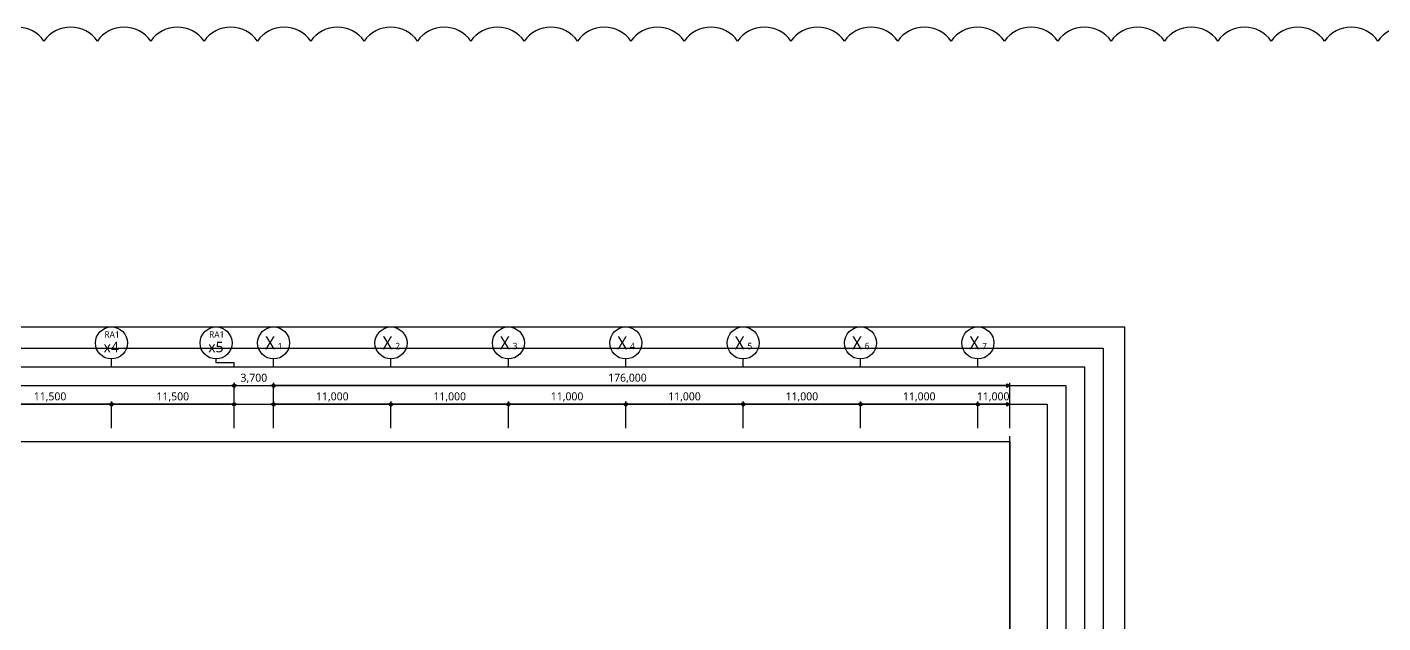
# Model space of a CAD drawing. Header units: millimetres. Extents: x 45782458 to 46215946, y 191740 to 1509539.
# Drawn here: x 45874874 to 46001920, y 1453706 to 1509539 of the extents above; entities that cross this region are included whole.
import ezdxf
from ezdxf.enums import TextEntityAlignment as Align

# ---------------------------------------------------------------- set-up
doc = ezdxf.new("R2010")
doc.units = ezdxf.units.MM
doc.header["$LTSCALE"] = 1000
doc.header["$MEASUREMENT"] = 0
doc.header["$PDSIZE"] = -10
doc.layers.get('0').update_dxf_attribs({"linetype": 'CONTINUOUS'})
doc.layers.get('Defpoints').update_dxf_attribs({"color": 171, "linetype": 'CONTINUOUS'})
doc.layers.add('CHECK', color=30, linetype='CONTINUOUS', plot=False)
for name, color, linetype in [('DIM', 7, 'CONTINUOUS'), ('NDIM', 7, 'CONTINUOUS'), ('SYM', 7, 'CONTINUOUS'), ('SYM(AXIS)', 7, 'CONTINUOUS'), ('TEXT(AXIS)', 2, 'CONTINUOUS')]:
    doc.layers.add(name, color=color, linetype=linetype)
doc.styles.add('TE', font='malgun_0.ttf')
doc.styles.add('나눔바른고딕', font='NanumBarunGothic.ttf')
doc.dimstyles.new('BA', dxfattribs={"dimscale": 500, "dimtxt": 3, "dimasz": 1, "dimexe": 1, "dimexo": 5, "dimgap": 0.9, "dimtad": 1, "dimdec": 0, "dimdsep": 46, "dimlunit": 6, "dimtxsty": 'TE', "dimblk": 'DDD', "dimcen": 2.5, "dimclrd": 256, "dimclre": 256, "dimclrt": 3, "dimazin": 2, "dimtfac": 1, "dimtdec": 0, "dimtix": 1, "dimtmove": 2, "dimatfit": 3, "dimldrblk": 'DDD', "dimfxl": 1, "dimtolj": 1, "dimtzin": 0, "dimarcsym": 2})

# ---------------------------------------------------------------- blocks, each defined once
blk = doc.blocks.new('DDD')
at = {"layer": 'DIM', "color": 0}
for p, q in [((-1, 0), (1, 0)), ((0, -1), (0, 1))]:
    blk.add_line(p, q, dxfattribs=at)
for radius in [0.6, 0.3]:
    blk.add_circle((0, 0), radius, dxfattribs=at)
blk = doc.blocks.new('*D21')
at = {"layer": 'Defpoints', "color": 0, "ltscale": 0.4, "transparency": 16777216}
for p in [(45882772, 1474190), (45882772, 1470690), (45894272, 1470690)]:
    blk.add_point(p, dxfattribs=at)
at = {"layer": 'NDIM', "lineweight": -2, "ltscale": 0.4, "transparency": 16777216}
for p, q in [((45882772, 1471940), (45882772, 1474440)), ((45894022, 1474190), (45883022, 1474190)), ((45894272, 1471940), (45894272, 1474440))]:
    blk.add_line(p, q, dxfattribs=at)
at = {"layer": 'NDIM', "lineweight": -2, "ltscale": 0.4, "transparency": 16777216, "xscale": 250, "yscale": 250, "zscale": 250, "rotation": 180}
blk.add_blockref('DDD', (45882772, 1474190), dxfattribs=at)
at = {"layer": 'NDIM', "lineweight": -2, "ltscale": 0.4, "transparency": 16777216, "xscale": 250, "yscale": 250, "zscale": 250}
blk.add_blockref('DDD', (45894272, 1474190), dxfattribs=at)
at = {"layer": 'NDIM', "color": 3, "ltscale": 0.4, "transparency": 16777216, "insert": (45888522, 1474868), "char_height": 750, "attachment_point": 5, "style": 'TE'}
blk.add_mtext('\\A1;11,500', dxfattribs=at)
blk = doc.blocks.new('*D22')
at = {"layer": 'Defpoints', "color": 0, "ltscale": 0.4, "transparency": 16777216}
for p in [(45871272, 1474190), (45871272, 1470690), (45882772, 1470690)]:
    blk.add_point(p, dxfattribs=at)
at = {"layer": 'NDIM', "lineweight": -2, "ltscale": 0.4, "transparency": 16777216}
for p, q in [((45871272, 1471940), (45871272, 1474440)), ((45882522, 1474190), (45871522, 1474190)), ((45882772, 1471940), (45882772, 1474440))]:
    blk.add_line(p, q, dxfattribs=at)
at = {"layer": 'NDIM', "lineweight": -2, "ltscale": 0.4, "transparency": 16777216, "xscale": 250, "yscale": 250, "zscale": 250, "rotation": 180}
blk.add_blockref('DDD', (45871272, 1474190), dxfattribs=at)
at = {"layer": 'NDIM', "lineweight": -2, "ltscale": 0.4, "transparency": 16777216, "xscale": 250, "yscale": 250, "zscale": 250}
blk.add_blockref('DDD', (45882772, 1474190), dxfattribs=at)
at = {"layer": 'NDIM', "color": 3, "ltscale": 0.4, "transparency": 16777216, "insert": (45877022, 1474868), "char_height": 750, "attachment_point": 5, "style": 'TE'}
blk.add_mtext('\\A1;11,500', dxfattribs=at)
blk = doc.blocks.new('*D25')
at = {"layer": 'Defpoints', "color": 0, "ltscale": 0.4, "transparency": 16777216}
for p in [(45894272, 1475940), (45848272, 1470690), (45894272, 1470690)]:
    blk.add_point(p, dxfattribs=at)
at = {"layer": 'NDIM', "lineweight": -2, "ltscale": 0.4, "transparency": 16777216}
for p, q in [((45848272, 1471940), (45848272, 1476190)), ((45848522, 1475940), (45894022, 1475940)), ((45894272, 1471940), (45894272, 1476190))]:
    blk.add_line(p, q, dxfattribs=at)
at = {"layer": 'NDIM', "lineweight": -2, "ltscale": 0.4, "transparency": 16777216, "xscale": 250, "yscale": 250, "zscale": 250, "rotation": 180}
blk.add_blockref('DDD', (45848272, 1475940), dxfattribs=at)
at = {"layer": 'NDIM', "lineweight": -2, "ltscale": 0.4, "transparency": 16777216, "xscale": 250, "yscale": 250, "zscale": 250}
blk.add_blockref('DDD', (45894272, 1475940), dxfattribs=at)
at = {"layer": 'NDIM', "color": 3, "ltscale": 0.4, "transparency": 16777216, "insert": (45871272, 1476616), "char_height": 750, "attachment_point": 5, "style": 'TE'}
blk.add_mtext('\\A1;46,000', dxfattribs=at)
blk = doc.blocks.new('*D26')
at = {"layer": 'Defpoints', "color": 0, "ltscale": 0.4, "transparency": 16777216}
for p in [(45897972, 1475940), (45894272, 1470690), (45897972, 1470690)]:
    blk.add_point(p, dxfattribs=at)
at = {"layer": 'NDIM', "lineweight": -2, "ltscale": 0.4, "transparency": 16777216}
for p, q in [((45894272, 1471940), (45894272, 1476190)), ((45894522, 1475940), (45897722, 1475940)), ((45897972, 1471940), (45897972, 1476190))]:
    blk.add_line(p, q, dxfattribs=at)
at = {"layer": 'NDIM', "lineweight": -2, "ltscale": 0.4, "transparency": 16777216, "xscale": 250, "yscale": 250, "zscale": 250, "rotation": 180}
blk.add_blockref('DDD', (45894272, 1475940), dxfattribs=at)
at = {"layer": 'NDIM', "lineweight": -2, "ltscale": 0.4, "transparency": 16777216, "xscale": 250, "yscale": 250, "zscale": 250}
blk.add_blockref('DDD', (45897972, 1475940), dxfattribs=at)
at = {"layer": 'NDIM', "color": 3, "ltscale": 0.4, "transparency": 16777216, "insert": (45896122, 1476616), "char_height": 750, "attachment_point": 5, "style": 'TE'}
blk.add_mtext('\\A1;3,700', dxfattribs=at)
blk = doc.blocks.new('A$C2F20087E')
at = {"layer": 'SYM(AXIS)'}
blk.add_line((600, 0), (600, 300), dxfattribs=at)
blk.add_circle((600, 900), 600, dxfattribs=at)
blk = doc.blocks.new('*D27')
at = {"layer": 'Defpoints', "color": 0, "ltscale": 0.4, "transparency": 16777216}
for p in [(45897972, 1474190), (45897972, 1470690), (45908972, 1470690)]:
    blk.add_point(p, dxfattribs=at)
at = {"layer": 'NDIM', "lineweight": -2, "ltscale": 0.4, "transparency": 16777216}
for p, q in [((45897972, 1471940), (45897972, 1474440)), ((45908722, 1474190), (45898222, 1474190)), ((45908972, 1471940), (45908972, 1474440))]:
    blk.add_line(p, q, dxfattribs=at)
at = {"layer": 'NDIM', "lineweight": -2, "ltscale": 0.4, "transparency": 16777216, "xscale": 250, "yscale": 250, "zscale": 250, "rotation": 180}
blk.add_blockref('DDD', (45897972, 1474190), dxfattribs=at)
at = {"layer": 'NDIM', "lineweight": -2, "ltscale": 0.4, "transparency": 16777216, "xscale": 250, "yscale": 250, "zscale": 250}
blk.add_blockref('DDD', (45908972, 1474190), dxfattribs=at)
at = {"layer": 'NDIM', "color": 3, "ltscale": 0.4, "transparency": 16777216, "insert": (45903472, 1474868), "char_height": 750, "attachment_point": 5, "style": 'TE'}
blk.add_mtext('\\A1;11,000', dxfattribs=at)
blk = doc.blocks.new('*D28')
at = {"layer": 'Defpoints', "color": 0, "ltscale": 0.4, "transparency": 16777216}
for p in [(45908972, 1474190), (45908972, 1470690), (45919972, 1470690)]:
    blk.add_point(p, dxfattribs=at)
at = {"layer": 'NDIM', "lineweight": -2, "ltscale": 0.4, "transparency": 16777216}
for p, q in [((45908972, 1471940), (45908972, 1474440)), ((45919722, 1474190), (45909222, 1474190)), ((45919972, 1471940), (45919972, 1474440))]:
    blk.add_line(p, q, dxfattribs=at)
at = {"layer": 'NDIM', "lineweight": -2, "ltscale": 0.4, "transparency": 16777216, "xscale": 250, "yscale": 250, "zscale": 250, "rotation": 180}
blk.add_blockref('DDD', (45908972, 1474190), dxfattribs=at)
at = {"layer": 'NDIM', "lineweight": -2, "ltscale": 0.4, "transparency": 16777216, "xscale": 250, "yscale": 250, "zscale": 250}
blk.add_blockref('DDD', (45919972, 1474190), dxfattribs=at)
at = {"layer": 'NDIM', "color": 3, "ltscale": 0.4, "transparency": 16777216, "insert": (45914472, 1474868), "char_height": 750, "attachment_point": 5, "style": 'TE'}
blk.add_mtext('\\A1;11,000', dxfattribs=at)
blk = doc.blocks.new('*D29')
at = {"layer": 'Defpoints', "color": 0, "ltscale": 0.4, "transparency": 16777216}
for p in [(45919972, 1474190), (45919972, 1470690), (45930972, 1470690)]:
    blk.add_point(p, dxfattribs=at)
at = {"layer": 'NDIM', "lineweight": -2, "ltscale": 0.4, "transparency": 16777216}
for p, q in [((45919972, 1471940), (45919972, 1474440)), ((45930722, 1474190), (45920222, 1474190)), ((45930972, 1471940), (45930972, 1474440))]:
    blk.add_line(p, q, dxfattribs=at)
at = {"layer": 'NDIM', "lineweight": -2, "ltscale": 0.4, "transparency": 16777216, "xscale": 250, "yscale": 250, "zscale": 250, "rotation": 180}
blk.add_blockref('DDD', (45919972, 1474190), dxfattribs=at)
at = {"layer": 'NDIM', "lineweight": -2, "ltscale": 0.4, "transparency": 16777216, "xscale": 250, "yscale": 250, "zscale": 250}
blk.add_blockref('DDD', (45930972, 1474190), dxfattribs=at)
at = {"layer": 'NDIM', "color": 3, "ltscale": 0.4, "transparency": 16777216, "insert": (45925472, 1474868), "char_height": 750, "attachment_point": 5, "style": 'TE'}
blk.add_mtext('\\A1;11,000', dxfattribs=at)
blk = doc.blocks.new('*D30')
at = {"layer": 'Defpoints', "color": 0, "ltscale": 0.4, "transparency": 16777216}
for p in [(45930972, 1474190), (45930972, 1470690), (45941972, 1470690)]:
    blk.add_point(p, dxfattribs=at)
at = {"layer": 'NDIM', "lineweight": -2, "ltscale": 0.4, "transparency": 16777216}
for p, q in [((45930972, 1471940), (45930972, 1474440)), ((45941722, 1474190), (45931222, 1474190)), ((45941972, 1471940), (45941972, 1474440))]:
    blk.add_line(p, q, dxfattribs=at)
at = {"layer": 'NDIM', "lineweight": -2, "ltscale": 0.4, "transparency": 16777216, "xscale": 250, "yscale": 250, "zscale": 250, "rotation": 180}
blk.add_blockref('DDD', (45930972, 1474190), dxfattribs=at)
at = {"layer": 'NDIM', "lineweight": -2, "ltscale": 0.4, "transparency": 16777216, "xscale": 250, "yscale": 250, "zscale": 250}
blk.add_blockref('DDD', (45941972, 1474190), dxfattribs=at)
at = {"layer": 'NDIM', "color": 3, "ltscale": 0.4, "transparency": 16777216, "insert": (45936472, 1474868), "char_height": 750, "attachment_point": 5, "style": 'TE'}
blk.add_mtext('\\A1;11,000', dxfattribs=at)
blk = doc.blocks.new('*D31')
at = {"layer": 'Defpoints', "color": 0, "ltscale": 0.4, "transparency": 16777216}
for p in [(45941972, 1474190), (45941972, 1470690), (45952972, 1470690)]:
    blk.add_point(p, dxfattribs=at)
at = {"layer": 'NDIM', "lineweight": -2, "ltscale": 0.4, "transparency": 16777216}
for p, q in [((45941972, 1471940), (45941972, 1474440)), ((45952722, 1474190), (45942222, 1474190)), ((45952972, 1471940), (45952972, 1474440))]:
    blk.add_line(p, q, dxfattribs=at)
at = {"layer": 'NDIM', "lineweight": -2, "ltscale": 0.4, "transparency": 16777216, "xscale": 250, "yscale": 250, "zscale": 250, "rotation": 180}
blk.add_blockref('DDD', (45941972, 1474190), dxfattribs=at)
at = {"layer": 'NDIM', "lineweight": -2, "ltscale": 0.4, "transparency": 16777216, "xscale": 250, "yscale": 250, "zscale": 250}
blk.add_blockref('DDD', (45952972, 1474190), dxfattribs=at)
at = {"layer": 'NDIM', "color": 3, "ltscale": 0.4, "transparency": 16777216, "insert": (45947472, 1474868), "char_height": 750, "attachment_point": 5, "style": 'TE'}
blk.add_mtext('\\A1;11,000', dxfattribs=at)
blk = doc.blocks.new('*D32')
at = {"layer": 'Defpoints', "color": 0, "ltscale": 0.4, "transparency": 16777216}
for p in [(45952972, 1474190), (45952972, 1470690), (45963972, 1470690)]:
    blk.add_point(p, dxfattribs=at)
at = {"layer": 'NDIM', "lineweight": -2, "ltscale": 0.4, "transparency": 16777216}
for p, q in [((45952972, 1471940), (45952972, 1474440)), ((45963722, 1474190), (45953222, 1474190)), ((45963972, 1471940), (45963972, 1474440))]:
    blk.add_line(p, q, dxfattribs=at)
at = {"layer": 'NDIM', "lineweight": -2, "ltscale": 0.4, "transparency": 16777216, "xscale": 250, "yscale": 250, "zscale": 250, "rotation": 180}
blk.add_blockref('DDD', (45952972, 1474190), dxfattribs=at)
at = {"layer": 'NDIM', "lineweight": -2, "ltscale": 0.4, "transparency": 16777216, "xscale": 250, "yscale": 250, "zscale": 250}
blk.add_blockref('DDD', (45963972, 1474190), dxfattribs=at)
at = {"layer": 'NDIM', "color": 3, "ltscale": 0.4, "transparency": 16777216, "insert": (45958472, 1474868), "char_height": 750, "attachment_point": 5, "style": 'TE'}
blk.add_mtext('\\A1;11,000', dxfattribs=at)

msp = doc.modelspace()

# ---------------------------------------------------------------- linework, layer by layer
at = {"color": 6}
for points in [[(45966972.3, 1475940.2), (45966672.3, 1475767), (45966672.3, 1476113.4)], [(45966972.3, 1474190.2), (45966672.3, 1474017), (45966672.3, 1474363.4)]]:
    msp.add_lwpolyline(points, close=True, dxfattribs=at)
at = {"layer": 'CHECK'}
msp.add_lwpolyline([(46006455.3, 1508237.4, 0.52056705), (46001455.3, 1508237.4, 0.52056705), (45996455.3, 1508237.4, 0.52056705), (45991455.3, 1508237.4, 0.52056705), (45986455.3, 1508237.4, 0.52056705), (45981455.3, 1508237.4, 0.52056705), (45976455.3, 1508237.4, 0.52056705), (45971455.3, 1508237.4, 0.52056705), (45966455.3, 1508237.4, 0.52056705), (45961455.3, 1508237.4, 0.52056705), (45956455.3, 1508237.4, 0.52056705), (45951455.3, 1508237.4, 0.52056705), (45946455.3, 1508237.4, 0.52056705), (45941455.3, 1508237.4, 0.52056705), (45936455.3, 1508237.4, 0.52056705), (45931455.3, 1508237.4, 0.52056705), (45926455.3, 1508237.4, 0.52056705), (45921455.3, 1508237.4, 0.52056705), (45916455.3, 1508237.4, 0.52056705), (45911455.3, 1508237.4, 0.52056705), (45906455.3, 1508237.4, 0.52056705), (45901455.3, 1508237.4, 0.52056705), (45896455.3, 1508237.4, 0.52056705), (45891455.3, 1508237.4, 0.52056705), (45886455.3, 1508237.4, 0.52056705), (45881455.3, 1508237.4, 0.52056705), (45876455.3, 1508237.4, 0.52056705), (45871455.3, 1508237.4, 0.52056705)], format="xyb", dxfattribs=at)
at = {"layer": 'Defpoints'}
for points in [[(45977722.3, 1343740.2), (45801022.3, 1343740.2), (45801022.3, 1481440.2), (45977722.3, 1481440.2)], [(45975722.3, 1345740.2), (45803022.3, 1345740.2), (45803022.3, 1479440.2), (45975722.3, 1479440.2)], [(45973972.3, 1347490.2), (45804772.3, 1347490.2), (45804772.3, 1477690.2), (45973972.3, 1477690.2)], [(45972222.3, 1349240.2), (45806522.3, 1349240.2), (45806522.3, 1475940.2), (45972222.3, 1475940.2)], [(45970472.3, 1350990.2), (45808272.3, 1350990.2), (45808272.3, 1474190.2), (45970472.3, 1474190.2)], [(45966972.3, 1354490.2), (45811772.3, 1354490.2), (45811772.3, 1470690.2), (45966972.3, 1470690.2)], [(45966972.3, 1354490.2), (45824022.3, 1354490.2), (45824022.3, 1470690.2), (45966972.3, 1470690.2)]]:
    msp.add_lwpolyline(points, close=True, dxfattribs=at)
at = {"layer": 'NDIM', "ltscale": 0.4}
for p, q in [((45897972.3, 1471940.2), (45897972.3, 1476190.2)), ((45966972.3, 1475940.2), (45898222.3, 1475940.2)), ((45966972.3, 1471940.2), (45966972.3, 1476190.2)), ((45966972.3, 1474190.2), (45964222.3, 1474190.2))]:
    msp.add_line(p, q, dxfattribs=at)
at = {"layer": 'SYM', "color": 8}
msp.add_lwpolyline([(45966972.3, 1353990.2), (45966972.4, 1412490.2), (45966772.3, 1412590.2), (45967172.3, 1412590.2), (45966972.3, 1412690.2), (45966972.3, 1471190.2)], dxfattribs=at)
at = {"layer": 'SYM(AXIS)'}
msp.add_lwpolyline([(45894272.3, 1477690.2), (45894272.3, 1478065.2), (45892579, 1478065.2), (45892579, 1478440.2)], dxfattribs=at)
msp.add_circle((45892579, 1479940.2), 1500, dxfattribs=at)

# ---------------------------------------------------------------- block references
for p, xscale, yscale, zscale in [((45881272.3, 1477690.2), 2.500000000000013, 2.500000000000013, 2.500000000000013), ((45896472.3, 1477690.2), 2.5, 2.5, 2.5), ((45907472.3, 1477690.2), 2.5, 2.5, 2.5), ((45918472.3, 1477690.2), 2.5, 2.5, 2.5), ((45929472.3, 1477690.2), 2.5, 2.5, 2.5), ((45940472.3, 1477690.2), 2.5, 2.5, 2.5), ((45951472.3, 1477690.2), 2.5, 2.5, 2.5), ((45962472.3, 1477690.2), 2.5, 2.5, 2.5)]:
    msp.add_blockref('A$C2F20087E', p, dxfattribs=dict(xscale=xscale, yscale=yscale, zscale=zscale))
at = {"layer": 'NDIM', "ltscale": 0.4, "xscale": 250, "yscale": 250, "zscale": 250, "rotation": 180}
msp.add_blockref('DDD', (45897972.3, 1475940.2), dxfattribs=at)

# ---------------------------------------------------------------- texts
at = {"layer": 'NDIM', "color": 3, "ltscale": 0.4, "char_height": 750, "attachment_point": 5, "style": 'TE'}
for s, insert in [('\\A1;176,000', (45931127.1, 1476617.6)), ('\\A1;11,000', (45965397.2, 1474867.6))]:
    msp.add_mtext(s, dxfattribs=dict(at, insert=insert))
at = {"layer": 'TEXT(AXIS)', "style": '나눔바른고딕'}
for p in [(45882831.7, 1480734.7), (45892638.4, 1480734.7)]:
    msp.add_text('RA1', height=600, dxfattribs=at).set_placement(p, align=Align.MIDDLE_CENTER)
for s, height, p in [('X', 1200, (45897643.2, 1479950.1)), ('X', 1200, (45908643.2, 1479950.1)), ('X', 1200, (45919643.2, 1479950.1)), ('X', 1200, (45930643.2, 1479950.1)), ('X', 1200, (45941643.2, 1479950.1)), ('X', 1200, (45952643.2, 1479950.1)), ('X', 1200, (45963643.2, 1479950.1)), ('x4', 1000, (45882755.6, 1479552.7)), ('x5', 1000, (45892562.3, 1479552.7)), ('1', 600, (45898591.3, 1479650.2)), ('2', 600, (45909591.3, 1479650.2)), ('3', 600, (45920591.3, 1479650.2)), ('4', 600, (45931591.3, 1479650.2)), ('5', 600, (45942591.3, 1479650.2)), ('6', 600, (45953591.3, 1479650.2)), ('7', 600, (45964591.3, 1479650.2))]:
    msp.add_text(s, height=height, dxfattribs=at).set_placement(p, align=Align.MIDDLE)

# ---------------------------------------------------------------- dimensions: what is measured, and where the dimension line sits
at = {"layer": 'NDIM', "ltscale": 0.4}
for base, p1, p2, picture, middle in [((45894272.3, 1475940.2), (45848272.3, 1470690.2), (45894272.3, 1470690.2), '*D25', (45871272.3, 1476615.6)), ((45897972.3, 1475940.2), (45894272.3, 1470690.2), (45897972.3, 1470690.2), '*D26', (45896122.3, 1476615.6)), ((45871272.3, 1474190.2), (45882772.3, 1470690.2), (45871272.3, 1470690.2), '*D22', (45877022.3, 1474867.6)), ((45882772.3, 1474190.2), (45894272.3, 1470690.2), (45882772.3, 1470690.2), '*D21', (45888522.3, 1474867.6))]:
    dim = msp.add_linear_dim(base=base, p1=p1, p2=p2, dimstyle='BA', override={"dimscale": 250}, dxfattribs=at)
    dim.commit()
    dim.dimension.update_dxf_attribs({"geometry": picture, "text_midpoint": middle})
for base, p1, p2, picture, middle in [((45897972.3, 1474190.2), (45908972.3, 1470690.2), (45897972.3, 1470690.2), '*D27', (45903472.3, 1474867.6)), ((45908972.3, 1474190.2), (45919972.3, 1470690.2), (45908972.3, 1470690.2), '*D28', (45914472.3, 1474867.6)), ((45919972.3, 1474190.2), (45930972.3, 1470690.2), (45919972.3, 1470690.2), '*D29', (45925472.3, 1474867.6)), ((45930972.3, 1474190.2), (45941972.3, 1470690.2), (45930972.3, 1470690.2), '*D30', (45936472.3, 1474867.6)), ((45941972.3, 1474190.2), (45952972.3, 1470690.2), (45941972.3, 1470690.2), '*D31', (45947472.3, 1474867.6)), ((45952972.3, 1474190.2), (45963972.3, 1470690.2), (45952972.3, 1470690.2), '*D32', (45958472.3, 1474867.6))]:
    dim = msp.add_linear_dim(base=base, p1=p1, p2=p2, angle=180, dimstyle='BA', override={"dimscale": 250}, dxfattribs=at)
    dim.commit()
    dim.dimension.update_dxf_attribs({"geometry": picture, "text_midpoint": middle})

doc.saveas('drawing.dxf')
